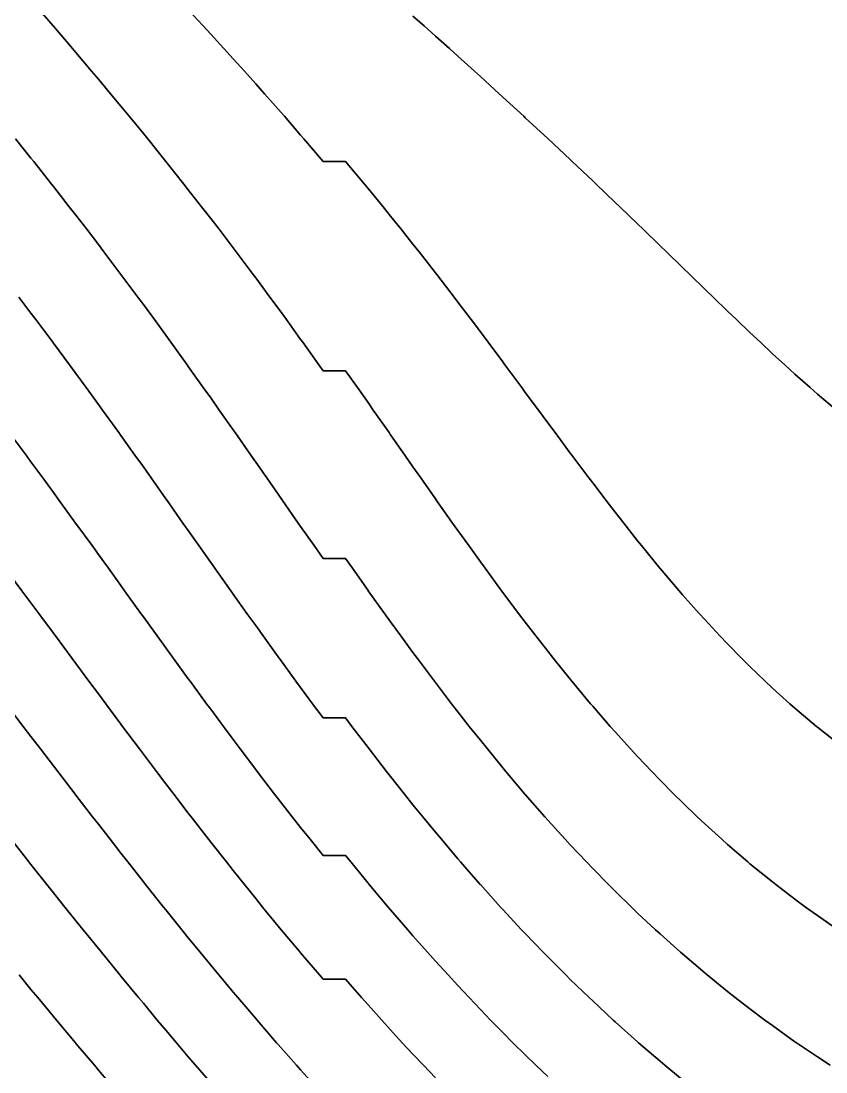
# Model space of a CAD drawing. Extents: x 1412622.5 to 1412673.9, y 4931530.8 to 4931599.9.
# Drawn here: x 1412645.74 to 1412651.8, y 4931534.86 to 4931542.78 of the extents above; entities that cross this region are included whole.
import ezdxf

# ---------------------------------------------------------------- set-up
doc = ezdxf.new("R2010")
doc.units = 0
doc.layers.add('line', color=2, linetype='CONTINUOUS')

msp = doc.modelspace()

# ---------------------------------------------------------------- linework, layer by layer
at = {"layer": 'line'}
for points in [[(1412645.836702, 4931542.910256), (1412645.982495, 4931542.740093), (1412645.984326, 4931542.73793), (1412646.12776, 4931542.56993), (1412646.153605, 4931542.539181), (1412646.271787, 4931542.399767), (1412646.322884, 4931542.338447), (1412646.414348, 4931542.229604), (1412646.492163, 4931542.135265), (1412646.555234, 4931542.059441), (1412646.661442, 4931541.929177), (1412646.694246, 4931541.889277), (1412646.830721, 4931541.719763), (1412646.831248, 4931541.719114), (1412646.967017, 4931541.548951), (1412647, 4931541.506721), (1412647.100688, 4931541.378788), (1412647.169279, 4931541.289687), (1412647.232178, 4931541.208625), (1412647.338558, 4931541.068405), (1412647.361466, 4931541.038462), (1412647.489098, 4931540.868298), (1412647.507837, 4931540.842867), (1412647.615377, 4931540.698135), (1412647.677116, 4931540.613256), (1412647.739699, 4931540.527972), (1412647.846395, 4931540.379535), (1412647.862164, 4931540.357809), (1412647.983948, 4931540.187646), (1412648.015674, 4931540.142639), (1412648.184953, 4931540.142639), (1412648.274067, 4931540.017483), (1412648.354232, 4931539.902999), (1412648.393653, 4931539.847319), (1412648.512579, 4931539.677156), (1412648.523511, 4931539.661427), (1412648.632138, 4931539.506993), (1412648.69279, 4931539.419817), (1412648.75129, 4931539.33683), (1412648.862069, 4931539.178315), (1412648.870327, 4931539.166667), (1412648.991114, 4931538.996503), (1412649.031348, 4931538.939681), (1412649.112877, 4931538.82634), (1412649.200627, 4931538.704166), (1412649.235687, 4931538.656177), (1412649.36035, 4931538.486014), (1412649.369906, 4931538.47309), (1412649.488345, 4931538.315851), (1412649.539185, 4931538.248722), (1412649.618806, 4931538.145688), (1412649.708464, 4931538.030578), (1412649.752286, 4931537.975524), (1412649.877743, 4931537.81951), (1412649.88939, 4931537.805361), (1412650.031521, 4931537.635198), (1412650.047022, 4931537.616919), (1412650.179059, 4931537.465035), (1412650.216301, 4931537.422836), (1412650.332261, 4931537.294872), (1412650.38558, 4931537.237004), (1412650.491984, 4931537.124709), (1412650.554859, 4931537.05953), (1412650.659164, 4931536.954545), (1412650.724138, 4931536.890376), (1412650.834853, 4931536.784382), (1412650.893417, 4931536.729399), (1412651.020149, 4931536.614219), (1412651.062696, 4931536.576325), (1412651.216319, 4931536.444056), (1412651.231975, 4931536.430849), (1412651.401254, 4931536.293337), (1412651.426132, 4931536.273893), (1412651.570533, 4931536.163375), (1412651.651471, 4931536.10373), (1412651.739812, 4931536.039975), (1412651.893029, 4931535.933566)], [(1412651.893029, 4931535.933566), (1412651.739812, 4931536.039975), (1412651.651471, 4931536.10373), (1412651.570533, 4931536.163375), (1412651.426132, 4931536.273893), (1412651.401254, 4931536.293337), (1412651.231975, 4931536.430849), (1412651.216319, 4931536.444056), (1412651.062696, 4931536.576325), (1412651.020149, 4931536.614219), (1412650.893417, 4931536.729399), (1412650.834853, 4931536.784382), (1412650.724138, 4931536.890376), (1412650.659164, 4931536.954545), (1412650.554859, 4931537.05953), (1412650.491984, 4931537.124709), (1412650.38558, 4931537.237004), (1412650.332261, 4931537.294872), (1412650.216301, 4931537.422836), (1412650.179059, 4931537.465035), (1412650.047022, 4931537.616919), (1412650.031521, 4931537.635198), (1412649.88939, 4931537.805361), (1412649.877743, 4931537.81951), (1412649.752286, 4931537.975524), (1412649.708464, 4931538.030578), (1412649.618806, 4931538.145688), (1412649.539185, 4931538.248722), (1412649.488345, 4931538.315851), (1412649.369906, 4931538.47309), (1412649.36035, 4931538.486014), (1412649.235687, 4931538.656177), (1412649.200627, 4931538.704166), (1412649.112877, 4931538.82634), (1412649.031348, 4931538.939681), (1412648.991114, 4931538.996503), (1412648.870327, 4931539.166667), (1412648.862069, 4931539.178315), (1412648.75129, 4931539.33683), (1412648.69279, 4931539.419817), (1412648.632138, 4931539.506993), (1412648.523511, 4931539.661427), (1412648.512579, 4931539.677156), (1412648.393653, 4931539.847319), (1412648.354232, 4931539.902999), (1412648.274067, 4931540.017483), (1412648.184953, 4931540.142639), (1412648.015674, 4931540.142639), (1412647.983948, 4931540.187646), (1412647.862164, 4931540.357809), (1412647.846395, 4931540.379535), (1412647.739699, 4931540.527972), (1412647.677116, 4931540.613256), (1412647.615377, 4931540.698135), (1412647.507837, 4931540.842867), (1412647.489098, 4931540.868298), (1412647.361466, 4931541.038462), (1412647.338558, 4931541.068405), (1412647.232178, 4931541.208625), (1412647.169279, 4931541.289687), (1412647.100688, 4931541.378788), (1412647, 4931541.506721), (1412646.967017, 4931541.548951), (1412646.831248, 4931541.719114), (1412646.830721, 4931541.719763), (1412646.694246, 4931541.889277), (1412646.661442, 4931541.929177), (1412646.555234, 4931542.059441), (1412646.492163, 4931542.135265), (1412646.414348, 4931542.229604), (1412646.322884, 4931542.338447), (1412646.271787, 4931542.399767), (1412646.153605, 4931542.539181), (1412646.12776, 4931542.56993), (1412645.984326, 4931542.73793), (1412645.982495, 4931542.740093), (1412645.836702, 4931542.910256)], [(1412647, 4931542.862063), (1412647.113144, 4931542.740093), (1412647.169279, 4931542.678078), (1412647.268771, 4931542.56993), (1412647.338558, 4931542.492052), (1412647.422589, 4931542.399767), (1412647.507837, 4931542.30351), (1412647.574347, 4931542.229604), (1412647.677116, 4931542.112022), (1412647.723821, 4931542.059441), (1412647.846395, 4931541.917151), (1412647.870804, 4931541.889277), (1412648.015171, 4931541.719114), (1412648.015674, 4931541.718505), (1412648.184953, 4931541.718505), (1412648.327184, 4931541.548951), (1412648.354232, 4931541.515663), (1412648.467292, 4931541.378788), (1412648.523511, 4931541.308493), (1412648.604737, 4931541.208625), (1412648.69279, 4931541.096811), (1412648.739563, 4931541.038462), (1412648.862069, 4931540.880607), (1412648.871802, 4931540.868298), (1412649.002986, 4931540.698135), (1412649.031348, 4931540.660318), (1412649.132516, 4931540.527972), (1412649.200627, 4931540.43633), (1412649.260178, 4931540.357809), (1412649.369906, 4931540.209224), (1412649.386188, 4931540.187646), (1412649.512317, 4931540.017483), (1412649.539185, 4931539.980594), (1412649.638463, 4931539.847319), (1412649.708464, 4931539.751599), (1412649.76423, 4931539.677156), (1412649.877743, 4931539.523263), (1412649.890055, 4931539.506993), (1412650.018216, 4931539.33683), (1412650.047022, 4931539.298362), (1412650.14833, 4931539.166667), (1412650.216301, 4931539.077893), (1412650.280438, 4931538.996503), (1412650.38558, 4931538.862936), (1412650.415289, 4931538.82634), (1412650.553816, 4931538.656177), (1412650.554859, 4931538.654911), (1412650.698581, 4931538.486014), (1412650.724138, 4931538.456243), (1412650.848848, 4931538.315851), (1412650.893417, 4931538.26629), (1412651.005866, 4931538.145688), (1412651.062696, 4931538.085663), (1412651.171015, 4931537.975524), (1412651.231975, 4931537.914648), (1412651.345884, 4931537.805361), (1412651.401254, 4931537.753312), (1412651.532282, 4931537.635198), (1412651.570533, 4931537.601481), (1412651.732244, 4931537.465035), (1412651.739812, 4931537.458802), (1412651.909091, 4931537.326454)], [(1412651.909091, 4931537.326454), (1412651.739812, 4931537.458802), (1412651.732244, 4931537.465035), (1412651.570533, 4931537.601481), (1412651.532282, 4931537.635198), (1412651.401254, 4931537.753312), (1412651.345884, 4931537.805361), (1412651.231975, 4931537.914648), (1412651.171015, 4931537.975524), (1412651.062696, 4931538.085663), (1412651.005866, 4931538.145688), (1412650.893417, 4931538.26629), (1412650.848848, 4931538.315851), (1412650.724138, 4931538.456243), (1412650.698581, 4931538.486014), (1412650.554859, 4931538.654911), (1412650.553816, 4931538.656177), (1412650.415289, 4931538.82634), (1412650.38558, 4931538.862936), (1412650.280438, 4931538.996503), (1412650.216301, 4931539.077893), (1412650.14833, 4931539.166667), (1412650.047022, 4931539.298362), (1412650.018216, 4931539.33683), (1412649.890055, 4931539.506993), (1412649.877743, 4931539.523263), (1412649.76423, 4931539.677156), (1412649.708464, 4931539.751599), (1412649.638463, 4931539.847319), (1412649.539185, 4931539.980594), (1412649.512317, 4931540.017483), (1412649.386188, 4931540.187646), (1412649.369906, 4931540.209224), (1412649.260178, 4931540.357809), (1412649.200627, 4931540.43633), (1412649.132516, 4931540.527972), (1412649.031348, 4931540.660318), (1412649.002986, 4931540.698135), (1412648.871802, 4931540.868298), (1412648.862069, 4931540.880607), (1412648.739563, 4931541.038462), (1412648.69279, 4931541.096811), (1412648.604737, 4931541.208625), (1412648.523511, 4931541.308493), (1412648.467292, 4931541.378788), (1412648.354232, 4931541.515663), (1412648.327184, 4931541.548951), (1412648.184953, 4931541.718505), (1412648.015674, 4931541.718505), (1412648.015171, 4931541.719114), (1412647.870804, 4931541.889277), (1412647.846395, 4931541.917151), (1412647.723821, 4931542.059441), (1412647.677116, 4931542.112022), (1412647.574347, 4931542.229604), (1412647.507837, 4931542.30351), (1412647.422589, 4931542.399767), (1412647.338558, 4931542.492052), (1412647.268771, 4931542.56993), (1412647.169279, 4931542.678078), (1412647.113144, 4931542.740093), (1412647, 4931542.862063)], [(1412648.69279, 4931542.81474), (1412648.777997, 4931542.740093), (1412648.862069, 4931542.663555), (1412648.967963, 4931542.56993), (1412649.031348, 4931542.511595), (1412649.156486, 4931542.399767), (1412649.200627, 4931542.358629), (1412649.343338, 4931542.229604), (1412649.369906, 4931542.204507), (1412649.528331, 4931542.059441), (1412649.539185, 4931542.049043), (1412649.708464, 4931541.892027), (1412649.711538, 4931541.889277), (1412649.877743, 4931541.733366), (1412649.893481, 4931541.719114), (1412650.047022, 4931541.573166), (1412650.073456, 4931541.548951), (1412650.216301, 4931541.411498), (1412650.251625, 4931541.378788), (1412650.38558, 4931541.248537), (1412650.428321, 4931541.208625), (1412650.554859, 4931541.084588), (1412650.603966, 4931541.038462), (1412650.724138, 4931540.92012), (1412650.779159, 4931540.868298), (1412650.893417, 4931540.755711), (1412650.95467, 4931540.698135), (1412651.062696, 4931540.592164), (1412651.131495, 4931540.527972), (1412651.231975, 4931540.430496), (1412651.310961, 4931540.357809), (1412651.401254, 4931540.271759), (1412651.49463, 4931540.187646), (1412651.570533, 4931540.117175), (1412651.684517, 4931540.017483), (1412651.739812, 4931539.967943), (1412651.883225, 4931539.847319)], [(1412651.883225, 4931539.847319), (1412651.739812, 4931539.967943), (1412651.684517, 4931540.017483), (1412651.570533, 4931540.117175), (1412651.49463, 4931540.187646), (1412651.401254, 4931540.271759), (1412651.310961, 4931540.357809), (1412651.231975, 4931540.430496), (1412651.131495, 4931540.527972), (1412651.062696, 4931540.592164), (1412650.95467, 4931540.698135), (1412650.893417, 4931540.755711), (1412650.779159, 4931540.868298), (1412650.724138, 4931540.92012), (1412650.603966, 4931541.038462), (1412650.554859, 4931541.084588), (1412650.428321, 4931541.208625), (1412650.38558, 4931541.248537), (1412650.251625, 4931541.378788), (1412650.216301, 4931541.411498), (1412650.073456, 4931541.548951), (1412650.047022, 4931541.573166), (1412649.893481, 4931541.719114), (1412649.877743, 4931541.733366), (1412649.711538, 4931541.889277), (1412649.708464, 4931541.892027), (1412649.539185, 4931542.049043), (1412649.528331, 4931542.059441), (1412649.369906, 4931542.204507), (1412649.343338, 4931542.229604), (1412649.200627, 4931542.358629), (1412649.156486, 4931542.399767), (1412649.031348, 4931542.511595), (1412648.967963, 4931542.56993), (1412648.862069, 4931542.663555), (1412648.777997, 4931542.740093), (1412648.69279, 4931542.81474)], [(1412645.699346, 4931541.889277), (1412645.815047, 4931541.744445), (1412645.835339, 4931541.719114), (1412645.969987, 4931541.548951), (1412645.984326, 4931541.53062), (1412646.103312, 4931541.378788), (1412646.153605, 4931541.31369), (1412646.23494, 4931541.208625), (1412646.322884, 4931541.093315), (1412646.364809, 4931541.038462), (1412646.492163, 4931540.869234), (1412646.492869, 4931540.868298), (1412646.61993, 4931540.698135), (1412646.661442, 4931540.641716), (1412646.745322, 4931540.527972), (1412646.830721, 4931540.410464), (1412646.869092, 4931540.357809), (1412646.991457, 4931540.187646), (1412647, 4931540.175672), (1412647.113194, 4931540.017483), (1412647.169279, 4931539.938125), (1412647.233694, 4931539.847319), (1412647.338558, 4931539.697766), (1412647.353073, 4931539.677156), (1412647.472292, 4931539.506993), (1412647.507837, 4931539.455918), (1412647.591147, 4931539.33683), (1412647.677116, 4931539.213025), (1412647.709508, 4931539.166667), (1412647.828028, 4931538.996503), (1412647.846395, 4931538.970146), (1412647.947324, 4931538.82634), (1412648.015674, 4931538.728737), (1412648.184953, 4931538.728737), (1412648.236196, 4931538.656177), (1412648.354232, 4931538.488942), (1412648.356319, 4931538.486014), (1412648.478499, 4931538.315851), (1412648.523511, 4931538.253365), (1412648.601944, 4931538.145688), (1412648.69279, 4931538.021548), (1412648.726895, 4931537.975524), (1412648.85396, 4931537.805361), (1412648.862069, 4931537.794631), (1412648.984249, 4931537.635198), (1412649.031348, 4931537.574319), (1412649.117205, 4931537.465035), (1412649.200627, 4931537.360013), (1412649.253254, 4931537.294872), (1412649.369906, 4931537.152255), (1412649.392855, 4931537.124709), (1412649.536609, 4931536.954545), (1412649.539185, 4931536.951546), (1412649.68563, 4931536.784382), (1412649.708464, 4931536.758705), (1412649.839728, 4931536.614219), (1412649.877743, 4931536.573028), (1412649.999525, 4931536.444056), (1412650.047022, 4931536.394566), (1412650.165681, 4931536.273893), (1412650.216301, 4931536.22326), (1412650.338905, 4931536.10373), (1412650.38558, 4931536.058982), (1412650.519953, 4931535.933566), (1412650.554859, 4931535.901527), (1412650.70964, 4931535.763403), (1412650.724138, 4931535.750678), (1412650.893417, 4931535.606536), (1412650.909534, 4931535.59324), (1412651.062696, 4931535.468953), (1412651.12104, 4931535.423077), (1412651.231975, 4931535.337226), (1412651.344485, 4931535.252914), (1412651.401254, 4931535.211012), (1412651.570533, 4931535.090202), (1412651.581383, 4931535.082751), (1412651.739812, 4931534.975501), (1412651.835985, 4931534.912587)], [(1412651.835985, 4931534.912587), (1412651.739812, 4931534.975501), (1412651.581383, 4931535.082751), (1412651.570533, 4931535.090202), (1412651.401254, 4931535.211012), (1412651.344485, 4931535.252914), (1412651.231975, 4931535.337226), (1412651.12104, 4931535.423077), (1412651.062696, 4931535.468953), (1412650.909534, 4931535.59324), (1412650.893417, 4931535.606536), (1412650.724138, 4931535.750678), (1412650.70964, 4931535.763403), (1412650.554859, 4931535.901527), (1412650.519953, 4931535.933566), (1412650.38558, 4931536.058982), (1412650.338905, 4931536.10373), (1412650.216301, 4931536.22326), (1412650.165681, 4931536.273893), (1412650.047022, 4931536.394566), (1412649.999525, 4931536.444056), (1412649.877743, 4931536.573028), (1412649.839728, 4931536.614219), (1412649.708464, 4931536.758705), (1412649.68563, 4931536.784382), (1412649.539185, 4931536.951546), (1412649.536609, 4931536.954545), (1412649.392855, 4931537.124709), (1412649.369906, 4931537.152255), (1412649.253254, 4931537.294872), (1412649.200627, 4931537.360013), (1412649.117205, 4931537.465035), (1412649.031348, 4931537.574319), (1412648.984249, 4931537.635198), (1412648.862069, 4931537.794631), (1412648.85396, 4931537.805361), (1412648.726895, 4931537.975524), (1412648.69279, 4931538.021548), (1412648.601944, 4931538.145688), (1412648.523511, 4931538.253365), (1412648.478499, 4931538.315851), (1412648.356319, 4931538.486014), (1412648.354232, 4931538.488942), (1412648.236196, 4931538.656177), (1412648.184953, 4931538.728737), (1412648.015674, 4931538.728737), (1412647.947324, 4931538.82634), (1412647.846395, 4931538.970146), (1412647.828028, 4931538.996503), (1412647.709508, 4931539.166667), (1412647.677116, 4931539.213025), (1412647.591147, 4931539.33683), (1412647.507837, 4931539.455918), (1412647.472292, 4931539.506993), (1412647.353073, 4931539.677156), (1412647.338558, 4931539.697766), (1412647.233694, 4931539.847319), (1412647.169279, 4931539.938125), (1412647.113194, 4931540.017483), (1412647, 4931540.175672), (1412646.991457, 4931540.187646), (1412646.869092, 4931540.357809), (1412646.830721, 4931540.410464), (1412646.745322, 4931540.527972), (1412646.661442, 4931540.641716), (1412646.61993, 4931540.698135), (1412646.492869, 4931540.868298), (1412646.492163, 4931540.869234), (1412646.364809, 4931541.038462), (1412646.322884, 4931541.093315), (1412646.23494, 4931541.208625), (1412646.153605, 4931541.31369), (1412646.103312, 4931541.378788), (1412645.984326, 4931541.53062), (1412645.969987, 4931541.548951), (1412645.835339, 4931541.719114), (1412645.815047, 4931541.744445), (1412645.699346, 4931541.889277)], [(1412645.723856, 4931540.698135), (1412645.815047, 4931540.577501), (1412645.852397, 4931540.527972), (1412645.979495, 4931540.357809), (1412645.984326, 4931540.351305), (1412646.105578, 4931540.187646), (1412646.153605, 4931540.122234), (1412646.23035, 4931540.017483), (1412646.322884, 4931539.890053), (1412646.35387, 4931539.847319), (1412646.47641, 4931539.677156), (1412646.492163, 4931539.655194), (1412646.598338, 4931539.506993), (1412646.661442, 4931539.418326), (1412646.719424, 4931539.33683), (1412646.830721, 4931539.179485), (1412646.839792, 4931539.166667), (1412646.960174, 4931538.996503), (1412647, 4931538.940075), (1412647.080378, 4931538.82634), (1412647.169279, 4931538.700256), (1412647.200433, 4931538.656177), (1412647.320835, 4931538.486014), (1412647.338558, 4931538.461058), (1412647.442037, 4931538.315851), (1412647.507837, 4931538.223689), (1412647.563788, 4931538.145688), (1412647.677116, 4931537.988219), (1412647.686307, 4931537.975524), (1412647.810512, 4931537.805361), (1412647.846395, 4931537.756529), (1412647.93621, 4931537.635198), (1412648.015674, 4931537.528632), (1412648.184953, 4931537.528632), (1412648.23279, 4931537.465035), (1412648.354232, 4931537.304956), (1412648.361959, 4931537.294872), (1412648.493945, 4931537.124709), (1412648.523511, 4931537.087014), (1412648.628632, 4931536.954545), (1412648.69279, 4931536.87462), (1412648.766176, 4931536.784382), (1412648.862069, 4931536.667921), (1412648.906937, 4931536.614219), (1412649.031348, 4931536.46726), (1412649.051306, 4931536.444056), (1412649.199706, 4931536.273893), (1412649.200627, 4931536.272853), (1412649.352986, 4931536.10373), (1412649.369906, 4931536.085214), (1412649.511122, 4931535.933566), (1412649.539185, 4931535.903858), (1412649.674563, 4931535.763403), (1412649.708464, 4931535.728735), (1412649.843829, 4931535.59324), (1412649.877743, 4931535.559774), (1412650.019456, 4931535.423077), (1412650.047022, 4931535.396855), (1412650.202003, 4931535.252914), (1412650.216301, 4931535.239813), (1412650.38558, 4931535.088573), (1412650.392274, 4931535.082751), (1412650.554859, 4931534.943192), (1412650.591492, 4931534.912587), (1412650.724138, 4931534.803138)], [(1412650.724138, 4931534.803138), (1412650.591492, 4931534.912587), (1412650.554859, 4931534.943192), (1412650.392274, 4931535.082751), (1412650.38558, 4931535.088573), (1412650.216301, 4931535.239813), (1412650.202003, 4931535.252914), (1412650.047022, 4931535.396855), (1412650.019456, 4931535.423077), (1412649.877743, 4931535.559774), (1412649.843829, 4931535.59324), (1412649.708464, 4931535.728735), (1412649.674563, 4931535.763403), (1412649.539185, 4931535.903858), (1412649.511122, 4931535.933566), (1412649.369906, 4931536.085214), (1412649.352986, 4931536.10373), (1412649.200627, 4931536.272853), (1412649.199706, 4931536.273893), (1412649.051306, 4931536.444056), (1412649.031348, 4931536.46726), (1412648.906937, 4931536.614219), (1412648.862069, 4931536.667921), (1412648.766176, 4931536.784382), (1412648.69279, 4931536.87462), (1412648.628632, 4931536.954545), (1412648.523511, 4931537.087014), (1412648.493945, 4931537.124709), (1412648.361959, 4931537.294872), (1412648.354232, 4931537.304956), (1412648.23279, 4931537.465035), (1412648.184953, 4931537.528632), (1412648.015674, 4931537.528632), (1412647.93621, 4931537.635198), (1412647.846395, 4931537.756529), (1412647.810512, 4931537.805361), (1412647.686307, 4931537.975524), (1412647.677116, 4931537.988219), (1412647.563788, 4931538.145688), (1412647.507837, 4931538.223689), (1412647.442037, 4931538.315851), (1412647.338558, 4931538.461058), (1412647.320835, 4931538.486014), (1412647.200433, 4931538.656177), (1412647.169279, 4931538.700256), (1412647.080378, 4931538.82634), (1412647, 4931538.940075), (1412646.960174, 4931538.996503), (1412646.839792, 4931539.166667), (1412646.830721, 4931539.179485), (1412646.719424, 4931539.33683), (1412646.661442, 4931539.418326), (1412646.598338, 4931539.506993), (1412646.492163, 4931539.655194), (1412646.47641, 4931539.677156), (1412646.35387, 4931539.847319), (1412646.322884, 4931539.890053), (1412646.23035, 4931540.017483), (1412646.153605, 4931540.122234), (1412646.105578, 4931540.187646), (1412645.984326, 4931540.351305), (1412645.979495, 4931540.357809), (1412645.852397, 4931540.527972), (1412645.815047, 4931540.577501), (1412645.723856, 4931540.698135)], [(1412645.651543, 4931539.677156), (1412645.777818, 4931539.506993), (1412645.815047, 4931539.45664), (1412645.903156, 4931539.33683), (1412645.984326, 4931539.226043), (1412646.027629, 4931539.166667), (1412646.15136, 4931538.996503), (1412646.153605, 4931538.99342), (1412646.274752, 4931538.82634), (1412646.322884, 4931538.759869), (1412646.397733, 4931538.656177), (1412646.492163, 4931538.525295), (1412646.520446, 4931538.486014), (1412646.643201, 4931538.315851), (1412646.661442, 4931538.290653), (1412646.766275, 4931538.145688), (1412646.830721, 4931538.05681), (1412646.88967, 4931537.975524), (1412647, 4931537.823956), (1412647.013552, 4931537.805361), (1412647.138418, 4931537.635198), (1412647.169279, 4931537.593422), (1412647.264379, 4931537.465035), (1412647.338558, 4931537.365572), (1412647.391492, 4931537.294872), (1412647.507837, 4931537.14071), (1412647.519978, 4931537.124709), (1412647.650412, 4931536.954545), (1412647.677116, 4931536.920061), (1412647.782899, 4931536.784382), (1412647.846395, 4931536.703773), (1412647.917517, 4931536.614219), (1412648.015674, 4931536.492002), (1412648.184953, 4931536.492002), (1412648.223829, 4931536.444056), (1412648.354232, 4931536.285101), (1412648.36353, 4931536.273893), (1412648.506514, 4931536.10373), (1412648.523511, 4931536.083755), (1412648.652926, 4931535.933566), (1412648.69279, 4931535.887883), (1412648.802948, 4931535.763403), (1412648.862069, 4931535.69744), (1412648.956898, 4931535.59324), (1412649.031348, 4931535.512479), (1412649.115148, 4931535.423077), (1412649.200627, 4931535.333035), (1412649.27806, 4931535.252914), (1412649.369906, 4931535.159049), (1412649.446012, 4931535.082751), (1412649.539185, 4931534.990465), (1412649.619432, 4931534.912587), (1412649.708464, 4931534.827178)], [(1412649.708464, 4931534.827178), (1412649.619432, 4931534.912587), (1412649.539185, 4931534.990465), (1412649.446012, 4931535.082751), (1412649.369906, 4931535.159049), (1412649.27806, 4931535.252914), (1412649.200627, 4931535.333035), (1412649.115148, 4931535.423077), (1412649.031348, 4931535.512479), (1412648.956898, 4931535.59324), (1412648.862069, 4931535.69744), (1412648.802948, 4931535.763403), (1412648.69279, 4931535.887883), (1412648.652926, 4931535.933566), (1412648.523511, 4931536.083755), (1412648.506514, 4931536.10373), (1412648.36353, 4931536.273893), (1412648.354232, 4931536.285101), (1412648.223829, 4931536.444056), (1412648.184953, 4931536.492002), (1412648.015674, 4931536.492002), (1412647.917517, 4931536.614219), (1412647.846395, 4931536.703773), (1412647.782899, 4931536.784382), (1412647.677116, 4931536.920061), (1412647.650412, 4931536.954545), (1412647.519978, 4931537.124709), (1412647.507837, 4931537.14071), (1412647.391492, 4931537.294872), (1412647.338558, 4931537.365572), (1412647.264379, 4931537.465035), (1412647.169279, 4931537.593422), (1412647.138418, 4931537.635198), (1412647.013552, 4931537.805361), (1412647, 4931537.823956), (1412646.88967, 4931537.975524), (1412646.830721, 4931538.05681), (1412646.766275, 4931538.145688), (1412646.661442, 4931538.290653), (1412646.643201, 4931538.315851), (1412646.520446, 4931538.486014), (1412646.492163, 4931538.525295), (1412646.397733, 4931538.656177), (1412646.322884, 4931538.759869), (1412646.274752, 4931538.82634), (1412646.153605, 4931538.99342), (1412646.15136, 4931538.996503), (1412646.027629, 4931539.166667), (1412645.984326, 4931539.226043), (1412645.903156, 4931539.33683), (1412645.815047, 4931539.45664), (1412645.777818, 4931539.506993), (1412645.651543, 4931539.677156)], [(1412645.645768, 4931538.62133), (1412645.746588, 4931538.486014), (1412645.815047, 4931538.394224), (1412645.873137, 4931538.315851), (1412645.984326, 4931538.1661), (1412645.999402, 4931538.145688), (1412646.125538, 4931537.975524), (1412646.153605, 4931537.937814), (1412646.251776, 4931537.805361), (1412646.322884, 4931537.709816), (1412646.378247, 4931537.635198), (1412646.492163, 4931537.482427), (1412646.505108, 4931537.465035), (1412646.632647, 4931537.294872), (1412646.661442, 4931537.256724), (1412646.761035, 4931537.124709), (1412646.830721, 4931537.033029), (1412646.890421, 4931536.954545), (1412647, 4931536.811672), (1412647.020976, 4931536.784382), (1412647.152997, 4931536.614219), (1412647.169279, 4931536.593441), (1412647.286767, 4931536.444056), (1412647.338558, 4931536.378861), (1412647.422364, 4931536.273893), (1412647.507837, 4931536.167966), (1412647.560003, 4931536.10373), (1412647.677116, 4931535.961093), (1412647.699895, 4931535.933566), (1412647.842322, 4931535.763403), (1412647.846395, 4931535.758593), (1412647.987725, 4931535.59324), (1412648.015674, 4931535.560914), (1412648.184953, 4931535.560914), (1412648.305414, 4931535.423077), (1412648.354232, 4931535.367856), (1412648.457081, 4931535.252914), (1412648.523511, 4931535.179512), (1412648.612268, 4931535.082751), (1412648.69279, 4931534.995942), (1412648.771254, 4931534.912587), (1412648.862069, 4931534.817152)], [(1412648.862069, 4931534.817152), (1412648.771254, 4931534.912587), (1412648.69279, 4931534.995942), (1412648.612268, 4931535.082751), (1412648.523511, 4931535.179512), (1412648.457081, 4931535.252914), (1412648.354232, 4931535.367856), (1412648.305414, 4931535.423077), (1412648.184953, 4931535.560914), (1412648.015674, 4931535.560914), (1412647.987725, 4931535.59324), (1412647.846395, 4931535.758593), (1412647.842322, 4931535.763403), (1412647.699895, 4931535.933566), (1412647.677116, 4931535.961093), (1412647.560003, 4931536.10373), (1412647.507837, 4931536.167966), (1412647.422364, 4931536.273893), (1412647.338558, 4931536.378861), (1412647.286767, 4931536.444056), (1412647.169279, 4931536.593441), (1412647.152997, 4931536.614219), (1412647.020976, 4931536.784382), (1412647, 4931536.811672), (1412646.890421, 4931536.954545), (1412646.830721, 4931537.033029), (1412646.761035, 4931537.124709), (1412646.661442, 4931537.256724), (1412646.632647, 4931537.294872), (1412646.505108, 4931537.465035), (1412646.492163, 4931537.482427), (1412646.378247, 4931537.635198), (1412646.322884, 4931537.709816), (1412646.251776, 4931537.805361), (1412646.153605, 4931537.937814), (1412646.125538, 4931537.975524), (1412645.999402, 4931538.145688), (1412645.984326, 4931538.1661), (1412645.873137, 4931538.315851), (1412645.815047, 4931538.394224), (1412645.746588, 4931538.486014), (1412645.645768, 4931538.62133)], [(1412645.645768, 4931537.609321), (1412645.75595, 4931537.465035), (1412645.815047, 4931537.388041), (1412645.886125, 4931537.294872), (1412645.984326, 4931537.166914), (1412646.016556, 4931537.124709), (1412646.14737, 4931536.954545), (1412646.153605, 4931536.946494), (1412646.278703, 4931536.784382), (1412646.322884, 4931536.727574), (1412646.410843, 4931536.614219), (1412646.492163, 4931536.510283), (1412646.54393, 4931536.444056), (1412646.661442, 4931536.295061), (1412646.678144, 4931536.273893), (1412646.813672, 4931536.10373), (1412646.830721, 4931536.082528), (1412646.950742, 4931535.933566), (1412647, 4931535.873036), (1412647.089515, 4931535.763403), (1412647.169279, 4931535.666716), (1412647.230184, 4931535.59324), (1412647.338558, 4931535.463858), (1412647.372926, 4931535.423077), (1412647.507837, 4931535.264676), (1412647.51793, 4931535.252914), (1412647.665468, 4931535.082751), (1412647.677116, 4931535.069451), (1412647.815753, 4931534.912587), (1412647.846395, 4931534.878264), (1412647.968934, 4931534.742424)], [(1412647.968934, 4931534.742424), (1412647.846395, 4931534.878264), (1412647.815753, 4931534.912587), (1412647.677116, 4931535.069451), (1412647.665468, 4931535.082751), (1412647.51793, 4931535.252914), (1412647.507837, 4931535.264676), (1412647.372926, 4931535.423077), (1412647.338558, 4931535.463858), (1412647.230184, 4931535.59324), (1412647.169279, 4931535.666716), (1412647.089515, 4931535.763403), (1412647, 4931535.873036), (1412646.950742, 4931535.933566), (1412646.830721, 4931536.082528), (1412646.813672, 4931536.10373), (1412646.678144, 4931536.273893), (1412646.661442, 4931536.295061), (1412646.54393, 4931536.444056), (1412646.492163, 4931536.510283), (1412646.410843, 4931536.614219), (1412646.322884, 4931536.727574), (1412646.278703, 4931536.784382), (1412646.153605, 4931536.946494), (1412646.14737, 4931536.954545), (1412646.016556, 4931537.124709), (1412645.984326, 4931537.166914), (1412645.886125, 4931537.294872), (1412645.815047, 4931537.388041), (1412645.75595, 4931537.465035), (1412645.645768, 4931537.609321)], [(1412645.664655, 4931536.614219), (1412645.799631, 4931536.444056), (1412645.815047, 4931536.424762), (1412645.934967, 4931536.273893), (1412645.984326, 4931536.212307), (1412646.071001, 4931536.10373), (1412646.153605, 4931536.00114), (1412646.207872, 4931535.933566), (1412646.322884, 4931535.791632), (1412646.345732, 4931535.763403), (1412646.484717, 4931535.59324), (1412646.492163, 4931535.584201), (1412646.624941, 4931535.423077), (1412646.661442, 4931535.379198), (1412646.766687, 4931535.252914), (1412646.830721, 4931535.176804), (1412646.9101, 4931535.082751), (1412647, 4931534.977244), (1412647.055344, 4931534.912587), (1412647.169279, 4931534.780727)], [(1412647.169279, 4931534.780727), (1412647.055344, 4931534.912587), (1412647, 4931534.977244), (1412646.9101, 4931535.082751), (1412646.830721, 4931535.176804), (1412646.766687, 4931535.252914), (1412646.661442, 4931535.379198), (1412646.624941, 4931535.423077), (1412646.492163, 4931535.584201), (1412646.484717, 4931535.59324), (1412646.345732, 4931535.763403), (1412646.322884, 4931535.791632), (1412646.207872, 4931535.933566), (1412646.153605, 4931536.00114), (1412646.071001, 4931536.10373), (1412645.984326, 4931536.212307), (1412645.934967, 4931536.273893), (1412645.815047, 4931536.424762), (1412645.799631, 4931536.444056), (1412645.664655, 4931536.614219)], [(1412645.724945, 4931535.59324), (1412645.815047, 4931535.484411), (1412645.865611, 4931535.423077), (1412645.984326, 4931535.280301), (1412646.007033, 4931535.252914), (1412646.149304, 4931535.082751), (1412646.153605, 4931535.077644), (1412646.292446, 4931534.912587), (1412646.322884, 4931534.876708), (1412646.43681, 4931534.742424)], [(1412646.43681, 4931534.742424), (1412646.322884, 4931534.876708), (1412646.292446, 4931534.912587), (1412646.153605, 4931535.077644), (1412646.149304, 4931535.082751), (1412646.007033, 4931535.252914), (1412645.984326, 4931535.280301), (1412645.865611, 4931535.423077), (1412645.815047, 4931535.484411), (1412645.724945, 4931535.59324)]]:
    msp.add_lwpolyline(points, dxfattribs=at)

doc.saveas('drawing.dxf')
